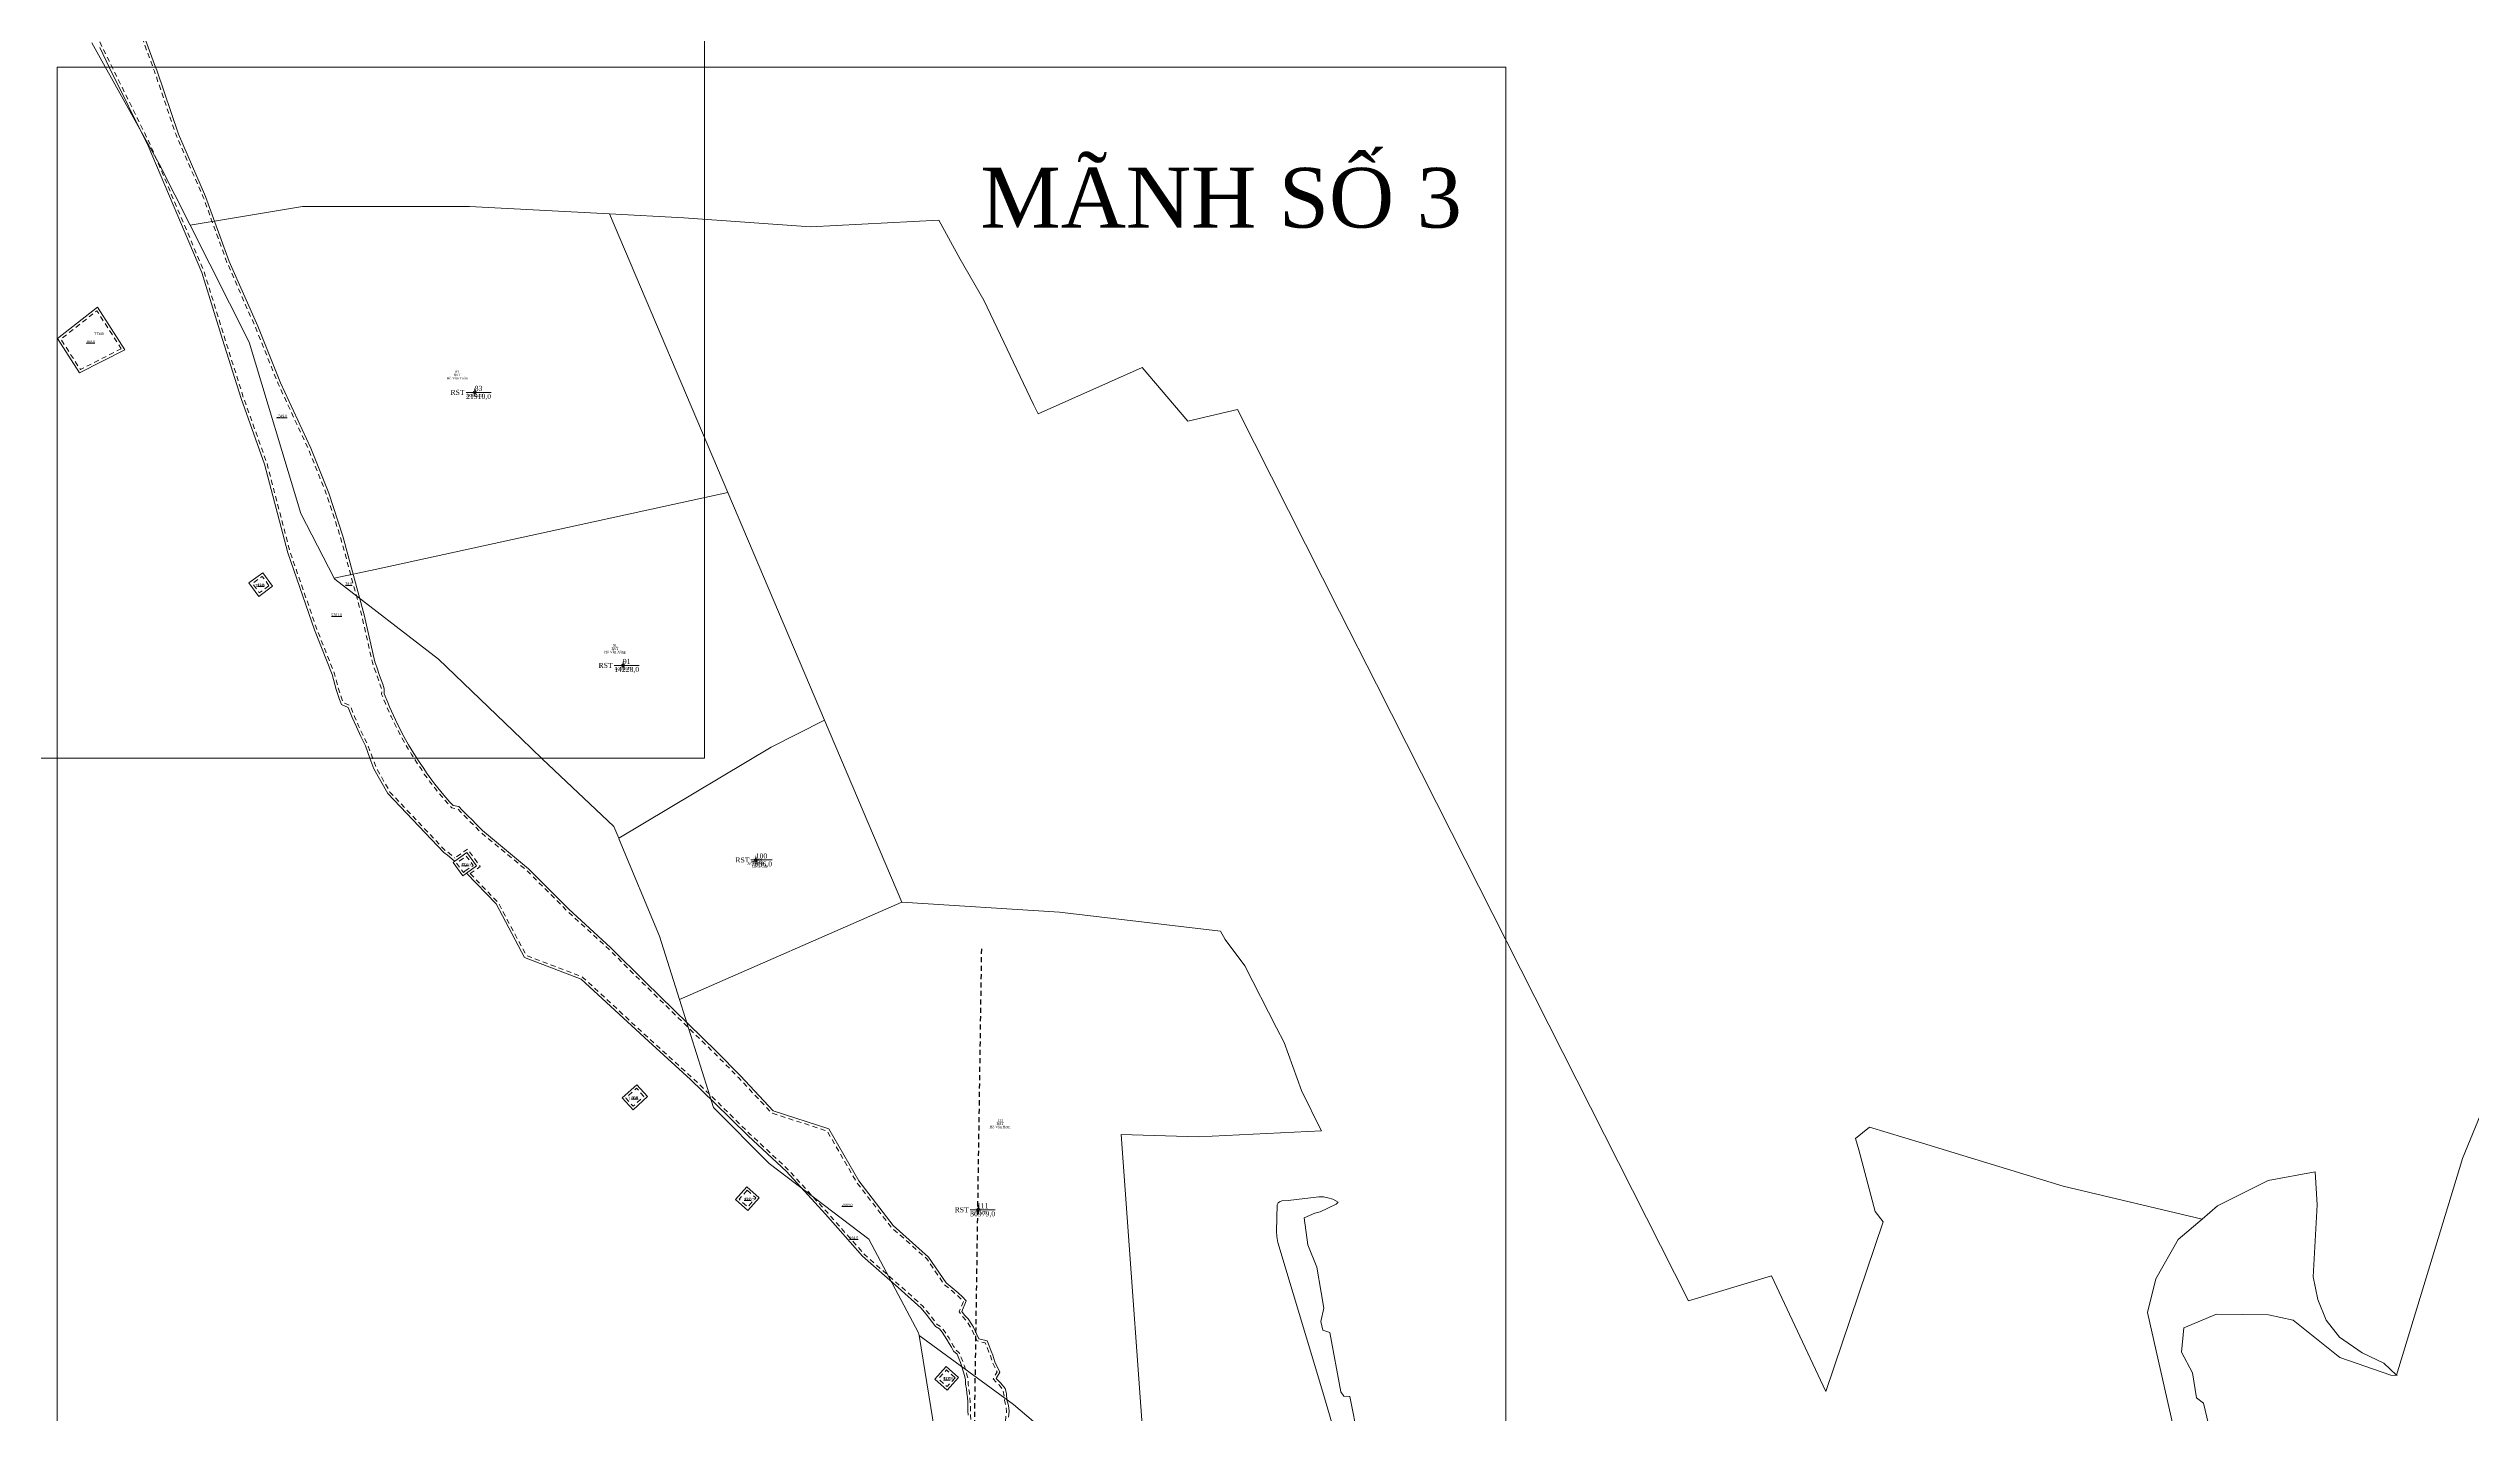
# Model space of a CAD drawing. Header units: metres. Extents: x 542180 to 550635, y 1840441 to 1846931.
# Drawn here: x 545649 to 546615, y 1842851 to 1843395 of the extents above; entities that cross this region are included whole.
import ezdxf
from ezdxf.enums import TextEntityAlignment as Align

# ---------------------------------------------------------------- set-up
doc = ezdxf.new("R2010")
doc.units = ezdxf.units.M
doc.header["$MEASUREMENT"] = 0
doc.linetypes.add('DGN Style 2', pattern=[3.355162, 2.013097, -1.342065])
for name, color, linetype, lineweight in [('Level 10', 7, 'Continuous', 0), ('Level 11', 7, 'Continuous', 0), ('Level 13', 7, 'Continuous', 0), ('Level 15', 7, 'Continuous', 0), ('Level 19', 7, 'Continuous', 0), ('Level 2', 7, 'Continuous', 0), ('Level 28', 7, 'Continuous', 0), ('Level 30', 7, 'Continuous', 0), ('Level 34', 7, 'Continuous', 0), ('Level 4', 7, 'Continuous', 0), ('Level 5', 7, 'Continuous', 0), ('Level 6', 7, 'Continuous', 0), ('Level 62', 7, 'Continuous', 0)]:
    doc.layers.add(name, color=color, linetype=linetype, lineweight=lineweight)
doc.styles.add('Style-Times New Roman', font='times.ttf')

# ---------------------------------------------------------------- blocks, each defined once
blk = doc.blocks.new('CENTRD')
at = {"layer": 'Level 11', "linetype": 'Continuous', "lineweight": 0}
h = blk.add_hatch(color=1, dxfattribs=at)
edge = h.paths.add_edge_path()
edge.add_arc((0, 0), 1.5, 0, 360)
at = {"layer": 'Level 11', "color": 1, "linetype": 'Continuous', "lineweight": 0}
for p, q in [((-6.25, 0), (-12.5, 0)), ((0, 6.25), (-6.25, 0)), ((-6.25, 0), (0, -6.25)), ((0, 12.5), (0, 6.25)), ((6.25, 0), (0, 6.25)), ((0, -6.25), (6.25, 0)), ((12.5, 0), (6.25, 0)), ((0, -6.25), (0, -12.5))]:
    blk.add_line(p, q, dxfattribs=at)
blk = doc.blocks.new('N_THUA_4')
at = {"layer": 'Level 13', "color": 1, "linetype": 'Continuous', "lineweight": 0}
blk.add_line((-3.509217, 0), (6.452783, 0), dxfattribs=at)
at = {"layer": 'Level 13', "color": 5, "linetype": 'Continuous', "lineweight": 0, "style": 'Style-Times New Roman'}
blk.add_text('83', height=2, dxfattribs=at).set_placement((1.471783, 1.6), align=Align.MIDDLE_CENTER)
at = {"layer": 'Level 2', "color": 3, "linetype": 'Continuous', "lineweight": 0, "style": 'Style-Times New Roman'}
blk.add_text('RST', height=2, dxfattribs=at).set_placement((-4.109217, 0), align=Align.MIDDLE_RIGHT)
at = {"layer": 'Level 4', "color": 1, "linetype": 'Continuous', "lineweight": 0, "style": 'Style-Times New Roman'}
blk.add_text('21910,0', height=2, dxfattribs=at).set_placement((1.471783, -1.6), align=Align.MIDDLE_CENTER)
blk = doc.blocks.new('N_THUA_5')
at = {"layer": 'Level 13', "color": 1, "linetype": 'Continuous', "lineweight": 0}
blk.add_line((-3.605457, 0), (6.356543, 0), dxfattribs=at)
at = {"layer": 'Level 13', "color": 5, "linetype": 'Continuous', "lineweight": 0, "style": 'Style-Times New Roman'}
blk.add_text('91', height=2, dxfattribs=at).set_placement((1.375543, 1.6), align=Align.MIDDLE_CENTER)
at = {"layer": 'Level 2', "color": 3, "linetype": 'Continuous', "lineweight": 0, "style": 'Style-Times New Roman'}
blk.add_text('RST', height=2, dxfattribs=at).set_placement((-4.205457, 0), align=Align.MIDDLE_RIGHT)
at = {"layer": 'Level 4', "color": 1, "linetype": 'Continuous', "lineweight": 0, "style": 'Style-Times New Roman'}
blk.add_text('14228,0', height=2, dxfattribs=at).set_placement((1.375543, -1.6), align=Align.MIDDLE_CENTER)
blk = doc.blocks.new('N_THUA_7')
at = {"layer": 'Level 13', "color": 1, "linetype": 'Continuous', "lineweight": 0}
blk.add_line((-1.959202, 0), (6.450798, 0), dxfattribs=at)
at = {"layer": 'Level 13', "color": 5, "linetype": 'Continuous', "lineweight": 0, "style": 'Style-Times New Roman'}
blk.add_text('100', height=2, dxfattribs=at).set_placement((2.245798, 1.6), align=Align.MIDDLE_CENTER)
at = {"layer": 'Level 2', "color": 3, "linetype": 'Continuous', "lineweight": 0, "style": 'Style-Times New Roman'}
blk.add_text('RST', height=2, dxfattribs=at).set_placement((-2.559202, 0), align=Align.MIDDLE_RIGHT)
at = {"layer": 'Level 4', "color": 1, "linetype": 'Continuous', "lineweight": 0, "style": 'Style-Times New Roman'}
blk.add_text('7036,0', height=2, dxfattribs=at).set_placement((2.245798, -1.6), align=Align.MIDDLE_CENTER)
blk = doc.blocks.new('N_THUA_9')
at = {"layer": 'Level 13', "color": 1, "linetype": 'Continuous', "lineweight": 0}
blk.add_line((-3.219869, 0), (6.742131, 0), dxfattribs=at)
at = {"layer": 'Level 13', "color": 5, "linetype": 'Continuous', "lineweight": 0, "style": 'Style-Times New Roman'}
blk.add_text('111', height=2, dxfattribs=at).set_placement((1.761131, 1.6), align=Align.MIDDLE_CENTER)
at = {"layer": 'Level 2', "color": 3, "linetype": 'Continuous', "lineweight": 0, "style": 'Style-Times New Roman'}
blk.add_text('RST', height=2, dxfattribs=at).set_placement((-3.819869, 0), align=Align.MIDDLE_RIGHT)
at = {"layer": 'Level 4', "color": 1, "linetype": 'Continuous', "lineweight": 0, "style": 'Style-Times New Roman'}
blk.add_text('30979,0', height=2, dxfattribs=at).set_placement((1.761131, -1.6), align=Align.MIDDLE_CENTER)

msp = doc.modelspace()

# ---------------------------------------------------------------- linework, layer by layer
at = {"layer": 'Level 10', "color": 7, "lineweight": 0}
for p, q in [((545872.72, 1843329.53), (545919.89, 1843218.43)), ((545919.89, 1843218.43), (545958.43, 1843127.64)), ((545958.43, 1843127.64), (545989.24, 1843055.08)), ((545900.6, 1843016.27), (545989.24, 1843055.08))]:
    msp.add_line(p, q, dxfattribs=at)
at = {"layer": 'Level 10', "color": 7, "lineweight": 0, "flags": 128}
for points in [[(545666.28, 1843397.66), (545693.29, 1843349.18), (545705.53, 1843324.95)], [(545705.53, 1843324.95), (545721.5535, 1843327.6468), (545750.27, 1843332.48), (545816.87, 1843332.48), (545872.72, 1843329.53)], [(545705.53, 1843324.95), (545729.03, 1843278.44), (545749.69, 1843210.09), (545762.98, 1843184.26)], [(545872.72, 1843329.53), (545902.36, 1843327.97), (545952.75, 1843324.37), (546003.93, 1843327.01), (546012.53, 1843311.5), (546021.89, 1843295.14), (546041.72, 1843253.56), (546043.5, 1843249.8), (546084.99, 1843268.21), (546103.19, 1843246.83), (546122.98, 1843251.58), (546163.72, 1843171.05), (546178.4016, 1843142.0257), (546208.3135, 1843082.8923), (546219.17, 1843061.43), (546302.76, 1842896.18), (546335.86, 1842906.13), (546357.54, 1842860.03), (546380.38, 1842927.7), (546377.25, 1842931.87), (546370.6611, 1842956.3575), (546369.42, 1842960.97), (546375.02, 1842965.45), (546396.1501, 1842959.0162), (546452.2, 1842941.95), (546507.56, 1842928.82)], [(545762.98, 1843184.26), (545779.2111, 1843187.7946), (545822.4737, 1843197.2158), (545919.89, 1843218.43)], [(545762.98, 1843184.26), (545763.19, 1843183.86), (545804.49, 1843152.07), (545837.59, 1843120.23), (545845.8, 1843112.33), (545874.38, 1843085.31), (545876.33, 1843080.63)], [(545876.33, 1843080.63), (545937.18, 1843116.96), (545958.43, 1843127.64)], [(545876.33, 1843080.63), (545876.55, 1843080.11), (545892.65, 1843041.59), (545900.6, 1843016.27)], [(545989.24, 1843055.08), (546052, 1843051.09), (546116.2, 1843043.55), (546118.1, 1843040.3), (546125.98, 1843029.79), (546138.6, 1843005.08), (546141.6, 1842999.21), (546148.57, 1842980.11), (546156.36, 1842964.15), (546156.45, 1842964.02), (546107.47, 1842961.54), (546076.6, 1842962.54), (546087.66, 1842809.98)], [(546646.235, 1843037.7166), (546611.4222, 1842952.9507), (546611.04, 1842952.02), (546585.03, 1842866.61)], [(545900.6, 1843016.27), (545914.1, 1842973.24), (545936.34, 1842950.98), (545976.06, 1842920.78), (545995.91, 1842883.43), (545996.08, 1842882.37)], [(546507.56, 1842928.82), (546513.73, 1842934.11), (546533.86, 1842944.18), (546552.67, 1842947.6), (546553.46, 1842934.45), (546551.81, 1842905.77), (546553.71, 1842896.81), (546556.97, 1842888.48), (546562.36, 1842881.71), (546571.31, 1842875.5), (546580.04, 1842871.37), (546585.03, 1842866.61)], [(546177.34, 1842790.63), (546157.05, 1842859.79), (546139.12, 1842919.46), (546138.68, 1842921.91), (546138.51, 1842924), (546138.85, 1842934.46), (546139.23, 1842935.26), (546139.71, 1842935.74), (546140.71, 1842936.08), (546143.25, 1842936.27), (546155.42, 1842937.71), (546157.37, 1842937.63), (546159, 1842937.33), (546161, 1842936.75), (546163.1154, 1842935.5101), (546162.31, 1842934.77), (546155.99, 1842931.74), (546153.85, 1842931.14), (546149.66, 1842929.25), (546151.06, 1842918.59), (546154.63, 1842909.68), (546156.39, 1842899.51), (546157.48, 1842893.31), (546156.28, 1842887.91), (546157.07, 1842884.51), (546159.81, 1842883.61), (546164.21, 1842860), (546165.44, 1842858.17), (546167.78, 1842858.13), (546171.11, 1842841.3)], [(546411.9, 1842771.71), (546412.26, 1842771.96), (546434.32, 1842782.31), (546456.38, 1842792.31), (546468.79, 1842802.66), (546479.13, 1842811.62), (546486.37, 1842817.5), (546490.16, 1842824.05), (546492.23, 1842838.54), (546494.23, 1842843.91), (546494.29, 1842844.06), (546496.19, 1842845.71), (546485.76, 1842891.58), (546489.12, 1842905.01), (546498.07, 1842920.68), (546507.56, 1842928.82)], [(546510.08, 1842847.01), (546508.07, 1842855.45), (546505.27, 1842857.58), (546503.7, 1842867.46), (546499.38, 1842875.72), (546500.29, 1842885.46), (546513.26, 1842890.9), (546533.96, 1842890.6), (546543.83, 1842888.47), (546562.47, 1842873.64), (546582.81, 1842866.64), (546585.251, 1842866.3983), (546585.03, 1842866.61)], [(545891.55, 1842528.63), (545911.5, 1842530.5), (545983.24, 1842564.83), (546006.65, 1842582.31), (546002.26, 1842605.24), (545994.32, 1842633.06), (545991.94, 1842664.06), (545999.09, 1842701.41), (546003.06, 1842748.31), (546003.06, 1842839.71), (545996.08, 1842882.37)], [(545996.08, 1842882.37), (546033.77, 1842854.94), (546073.6, 1842821.06), (546087.66, 1842809.98)]]:
    msp.add_lwpolyline(points, dxfattribs=at)
at = {"layer": 'Level 30', "color": 5, "linetype": 'Continuous', "lineweight": 0, "flags": 128}
for points in [[(545686.4162, 1843402.5227), (545691.7223, 1843388.0252)], [(545669.4345, 1843395.8378), (545673.2826, 1843388.0252)], [(545673.2826, 1843388.0252), (545688.7642, 1843356.5937), (545710.1188, 1843306.1982), (545718.4338, 1843279.4022), (545725.8026, 1843255.982), (545735.1543, 1843229.7849), (545744.3882, 1843194.4497), (545755.0451, 1843163.671), (545762.1078, 1843145.87), (545763.1294, 1843141.8993), (545763.6997, 1843139.8629), (545765.0666, 1843135.8621), (545765.7899, 1843133.8758), (545768.5466, 1843132.6759), (545770.1034, 1843128.807), (545771.7628, 1843124.981), (545773.5236, 1843121.2005), (545775.3846, 1843117.4684), (545777.1911, 1843112.5576)], [(545691.7223, 1843388.0252), (545692.1899, 1843386.7476), (545700.8234, 1843361.3408), (545711.6793, 1843336.5099), (545721.1184, 1843310.5282), (545732.4302, 1843284.7335), (545741.5042, 1843262.163), (545753.5674, 1843236.1552), (545760.7325, 1843218.2251), (545766.3564, 1843201.0324), (545774.8842, 1843169.6156), (545779.1117, 1843150.9651), (545779.8614, 1843148.8045), (545781.0436, 1843145.5316), (545782.2532, 1843141.9913), (545782.8933, 1843140.2336), (545782.8476, 1843138.2101), (545784.2517, 1843134.7205), (545784.9886, 1843132.9901), (545786.5312, 1843129.5595), (545787.3366, 1843127.8599), (545789.0152, 1843124.4937), (545790.7388, 1843121.1492), (545792.5951, 1843117.8761), (545794.7331, 1843114.3403), (545795.8771, 1843112.5576)], [(545679.4796, 1843275.3851), (545661.4014, 1843266.1536), (545652.6483, 1843279.7853), (545668.5651, 1843292.3826), (545679.4796, 1843275.3851)], [(545738.3305, 1843181.0612), (545734.4396, 1843186.3922), (545728.9469, 1843182.3834), (545732.8379, 1843177.0523), (545738.3305, 1843181.0612)], [(545777.1911, 1843112.5576), (545778.7597, 1843108.2936), (545784.3334, 1843098.4258), (545806.5967, 1843074.9062), (545808.1332, 1843073.8747), (545810.8079, 1843071.6123), (545810.9944, 1843071.4196)], [(545795.8771, 1843112.5576), (545796.566, 1843111.4841), (545798.6779, 1843108.3699), (545799.6617, 1843106.7601), (545801.8985, 1843103.73), (545803.047, 1843102.2376), (545804.2152, 1843100.7607), (545806.6103, 1843097.8542), (545809.0821, 1843095.0125), (545810.3462, 1843093.6167), (545812.6712, 1843093.2205), (545813.9588, 1843091.8727), (545816.2493, 1843089.5646), (545817.8984, 1843087.9028), (545819.526, 1843086.2298), (545821.9974, 1843083.7469), (545840.4232, 1843068.4759), (545856.5136, 1843052.3301), (545873.1139, 1843037.1065), (545886.991, 1843023.3003), (545915.3257, 1842995.5612), (545924.8332, 1842985.889), (545937.8857, 1842971.9278), (545960.1272, 1842964.7474), (545972.0201, 1842944.024), (545985.7409, 1842926.211), (545999.8927, 1842913.6541), (546006.873, 1842903.3676), (546010.0388, 1842900.789), (546011.6987, 1842899.3601), (546013.3674, 1842897.8245), (546014.916, 1842896.1695), (546013.1732, 1842891.9726), (546014.2439, 1842890.5268), (546015.6503, 1842889.0495), (546017.1257, 1842886.7142), (546017.815, 1842885.6766), (546018.9403, 1842883.0141), (546019.9102, 1842881.1141), (546023.1991, 1842880.2526), (546024.0746, 1842878.2122), (546024.8816, 1842876.1437), (546025.4526, 1842874.5424), (546026.2866, 1842871.9319), (546028.2858, 1842867.834), (546026.8635, 1842865.2718), (546028.7186, 1842863.3495), (546030.3608, 1842861.2979), (546030.7668, 1842859.8675), (546030.9081, 1842859.0567), (546031.1119, 1842856.7733), (546031.7262, 1842854.4937), (546031.9708, 1842852.1808), (546031.6728, 1842849.8741)], [(545815.6301, 1843066.6321), (545819.6914, 1843069.5962), (545815.8007, 1843074.9269), (545810.9944, 1843071.4196)], [(545810.9944, 1843071.4196), (545810.3077, 1843070.9185), (545814.1987, 1843065.5874), (545815.6301, 1843066.6321)], [(545815.6301, 1843066.6321), (545827.4587, 1843054.4164), (545838.7621, 1843033.0793), (545861.4179, 1843024.4227), (545888.1596, 1842999.6908), (545905.026, 1842984.3917), (545914.5897, 1842975.1985), (545927.9915, 1842961.9901), (545943.2326, 1842947.7786), (545958.7884, 1842930.7341), (545973.5867, 1842914.0034), (545987.7997, 1842901.508), (545996.8871, 1842893.3378), (545999.4796, 1842890.1834), (546000.5205, 1842888.8352), (546001.5445, 1842887.4136), (546002.5886, 1842886.0234), (546004.21, 1842885.0834), (546005.257, 1842883.6731), (546006.2564, 1842882.2288), (546007.2044, 1842880.7564), (546008.1081, 1842879.2442), (546008.9584, 1842877.7073), (546009.7569, 1842876.1429), (546011.2461, 1842874.8864), (546011.9494, 1842873.2473), (546012.5976, 1842871.5857), (546013.1901, 1842869.9034), (546013.7262, 1842868.2023), (546014.2054, 1842866.4843), (546014.627, 1842864.7513), (546014.6316, 1842862.9366), (546014.9347, 1842861.1914), (546015.1795, 1842859.437), (546015.3657, 1842857.6754), (546015.4931, 1842855.9086), (546015.5615, 1842854.1385), (546015.5709, 1842852.3672), (546015.633, 1842850.5915)], [(545887.8396, 1842977.6061), (545883.5529, 1842982.3584), (545877.761, 1842977.134), (545882.0477, 1842972.3817), (545887.8396, 1842977.6061)], [(545932.3643, 1842937.2853), (545927.4592, 1842941.7011), (545922.9095, 1842936.6473), (545927.8147, 1842932.2315), (545932.3643, 1842937.2853)], [(546011.8507, 1842865.6549), (546006.9455, 1842870.0707), (546002.3959, 1842865.0169), (546007.3011, 1842860.6011), (546011.8507, 1842865.6549)]]:
    msp.add_lwpolyline(points, dxfattribs=at)
at = {"layer": 'Level 34', "color": 2, "linetype": 'DGN Style 2', "lineweight": 30}
msp.add_line((546013.47, 1842527.94), (546021.06, 1843036.68), dxfattribs=at)
at = {"layer": 'Level 6', "color": 2, "linetype": 'DGN Style 2', "lineweight": 0, "flags": 128}
for points in [[(545618.642674, 1843477.265425), (545621.848941, 1843475.498881), (545623.703796, 1843474.394831), (545625.52084, 1843473.229524), (545627.034637, 1843472.185962), (545627.843, 1843469.728025), (545629.633713, 1843468.137447), (545631.162772, 1843466.685025), (545631.904936, 1843465.943647), (545635.516133, 1843462.248905), (545647.556328, 1843456.087542), (545649.8765, 1843455.490224), (545651.175449, 1843455.22229), (545652.181733, 1843454.964646), (545654.628525, 1843454.436126), (545656.854513, 1843453.805612), (545658.637114, 1843452.76696), (545660.257988, 1843451.451467), (545661.767698, 1843449.952763), (545663.22285, 1843448.349373), (545664.65151, 1843446.701384), (545665.382218, 1843445.822855), (545665.980522, 1843445.047698), (545667.166196, 1843443.269623), (545668.219698, 1843441.384036), (545669.188384, 1843439.417907), (545670.118045, 1843437.372752), (545671.296666, 1843435.136906), (545672.621998, 1843434.41344), (545667.12576, 1843428.318714), (545668.667022, 1843425.961095), (545670.095971, 1843423.69719), (545675.063025, 1843424.285034), (545675.803436, 1843423.024328), (545677.857877, 1843419.325718), (545678.836683, 1843417.459338), (545679.78729, 1843415.574004), (545680.740477, 1843413.606066), (545681.921377, 1843411.823599), (545682.746508, 1843409.970978), (545683.514119, 1843408.028002), (545684.372529, 1843405.533676), (545685.471463, 1843402.194457), (545691.246819, 1843386.414832), (545699.890188, 1843360.978991), (545710.75028, 1843336.138501), (545720.189572, 1843310.156273), (545731.50816, 1843284.346094), (545740.586082, 1843261.765839), (545752.648844, 1843235.758984), (545759.792015, 1843217.88376), (545765.398014, 1843200.745783), (545773.9136, 1843169.373981), (545778.148731, 1843150.689814), (545778.918729, 1843148.470717), (545780.100121, 1843145.200054), (545781.310144, 1843141.658516), (545781.889308, 1843140.068144), (545781.843218, 1843138.027351), (545783.327725, 1843134.337917), (545784.072466, 1843132.589103), (545785.623255, 1843129.140291), (545786.437222, 1843127.422614), (545788.123257, 1843124.041503), (545789.859073, 1843120.673298), (545791.732146, 1843117.370624), (545793.884281, 1843113.811447), (545795.731242, 1843110.933337), (545797.836973, 1843107.828233), (545798.831212, 1843106.201352), (545801.099904, 1843103.128049), (545802.258564, 1843101.622448), (545803.437102, 1843100.132478), (545805.847045, 1843097.207965), (545808.334167, 1843094.34865), (545809.837202, 1843092.689022), (545812.176834, 1843092.290329), (545813.242295, 1843091.175053), (545817.185095, 1843087.201929), (545818.813221, 1843085.528388), (545821.322426, 1843083.007507), (545839.748459, 1843067.736314), (545855.821147, 1843051.608287), (545872.423025, 1843036.38324), (545886.288564, 1843022.588542), (545914.61928, 1842994.853342), (545924.111271, 1842985.19692), (545937.332059, 1842971.055716), (545959.452226, 1842963.914487), (545971.186513, 1842943.467468), (545985.006418, 1842925.525806), (545999.135454, 1842912.989104), (546006.127828, 1842902.684812), (546009.396712, 1842900.022248), (546011.03374, 1842898.613037), (546012.662747, 1842897.113964), (546013.745077, 1842895.95727), (546012.032361, 1842891.832815), (546013.477035, 1842889.882026), (546014.857766, 1842888.431689), (546016.286409, 1842886.170397), (546016.930299, 1842885.201152), (546018.033234, 1842882.591568), (546019.223289, 1842880.260293), (546022.472865, 1842879.409094), (546023.14905, 1842877.833208), (546023.944637, 1842875.793961), (546024.505099, 1842874.222213), (546025.356082, 1842871.558556), (546027.158602, 1842867.863804), (546025.629937, 1842865.109992), (546027.966855, 1842862.688421), (546029.45393, 1842860.830618), (546029.790586, 1842859.64453), (546029.915774, 1842858.92618), (546030.123623, 1842856.597422), (546030.740064, 1842854.309875), (546030.963993, 1842852.192436), (546030.67973, 1842849.992067), (546030.42911, 1842847.680449), (546030.185551, 1842845.259737), (546030.377028, 1842843.936271), (546030.540868, 1842843.030368), (546030.353553, 1842841.352298), (546029.525566, 1842839.591494), (546026.814291, 1842833.502405), (546022.459158, 1842827.651417), (546022.927781, 1842825.273825), (546022.597267, 1842819.902482), (546022.574569, 1842819.427593), (546022.538854, 1842817.608592), (546022.584557, 1842815.784169), (546022.992678, 1842810.454565), (546023.293095, 1842808.115414), (546026.22437, 1842806.866035), (546026.471642, 1842805.742389), (546026.907212, 1842804.111747), (546027.414892, 1842802.501919), (546027.993631, 1842800.916371), (546028.642101, 1842799.358152), (546029.357683, 1842797.833523), (546030.261604, 1842796.110841), (546031.94062, 1842795.084378), (546032.890067, 1842793.998697), (546035.476699, 1842790.772401), (546033.603867, 1842786.705793), (546035.257102, 1842784.895068), (546036.502488, 1842783.587397), (546037.796674, 1842782.278258), (546039.20443, 1842781.036556), (546040.703062, 1842779.924186), (546042.253401, 1842778.879922), (546042.671749, 1842778.646598), (546043.937043, 1842777.892802), (546045.588153, 1842776.849625), (546047.115553, 1842775.724947), (546048.741431, 1842774.065641), (546058.040052, 1842772.510371), (546061.578712, 1842770.708803), (546063.402661, 1842769.685493), (546065.172642, 1842768.548519), (546068.22662, 1842766.525762), (546067.74857, 1842762.340475), (546069.861619, 1842760.730833), (546071.579871, 1842759.527895), (546076.629756, 1842756.057959), (546076.68123, 1842756.013891), (546078.317682, 1842754.771364), (546081.21009, 1842751.840197), (546082.751445, 1842750.362878), (546084.388488, 1842748.975613), (546087.673318, 1842746.260703), (546090.912863, 1842743.475203), (546092.396249, 1842742.034679), (546093.688779, 1842740.447452), (546094.890935, 1842738.757072), (546095.991913, 1842737.002762), (546097.979414, 1842733.268461), (546099.702373, 1842729.928082), (546099.939441, 1842729.470007), (546101.013168, 1842727.589052), (546102.118206, 1842725.789504), (546103.029978, 1842723.965194), (546103.742045, 1842722.089491), (546104.157665, 1842720.091047), (546104.433269, 1842717.595754), (546106.088684, 1842716.002053), (546106.172839, 1842711.850077), (546107.275103, 1842707.694641), (546107.797791, 1842705.15469), (546108.0861, 1842703.637057), (546108.721675, 1842701.488593), (546114.758017, 1842693.71733), (546125.471855, 1842683.714344), (546126.897743, 1842678.286038), (546127.828465, 1842676.412644), (546129.449651, 1842671.894293), (546129.78069, 1842671.13549), (546130.351749, 1842669.935566), (546130.969668, 1842668.763501), (546131.599403, 1842667.679224), (546132.362919, 1842666.060612), (546129.509618, 1842663.008962), (546130.607274, 1842661.130439), (546131.388619, 1842659.908135), (546132.218302, 1842658.718011), (546133.093823, 1842657.56342), (546133.6165, 1842656.924065), (546133.6165, 1842656.901258), (546134.981839, 1842655.361152), (546135.99175, 1842654.317162), (546137.041186, 1842653.315648), (546138.130022, 1842652.356797), (546138.676946, 1842651.912706), (546136.644029, 1842646.629227), (546138.626033, 1842645.267524), (546139.933669, 1842644.32742), (546141.258614, 1842643.333183), (546142.654439, 1842642.371658), (546144.088556, 1842641.467355), (546144.46853, 1842641.241025), (546151.150781, 1842637.488569), (546169.144536, 1842632.2067), (546182.2588, 1842621.612125), (546192.330935, 1842617.290382), (546196.549249, 1842615.928186), (546200.444498, 1842615.293028), (546204.08339, 1842614.939118), (546206.484139, 1842614.326127), (546208.021707, 1842612.989858), (546210.85956, 1842611.737091), (546211.804315, 1842611.67664), (546213.290236, 1842610.668869), (546214.572263, 1842609.910339), (546215.53083, 1842609.15657), (546216.022909, 1842608.721981), (546216.990882, 1842607.570281), (546218.399889, 1842605.665197), (546219.916785, 1842603.79892), (546220.976929, 1842602.693591), (546221.196031, 1842602.220447), (546222.164338, 1842599.996411), (546223.164558, 1842597.92176), (546223.929894, 1842595.59939), (546225.120491, 1842593.669323), (546225.880231, 1842591.558055), (546226.404239, 1842590.43712), (546226.973406, 1842589.561872), (546227.922464, 1842587.920591), (546228.633001, 1842586.076579), (546231.85677, 1842578.697031), (546237.23877, 1842568.867792), (546237.513995, 1842567.383828), (546237.557756, 1842566.901719), (546238.11192, 1842564.568923), (546239.249323, 1842562.686402), (546240.422967, 1842560.501621), (546243.449313, 1842559.718737), (546244.168675, 1842558.240848), (546245.047683, 1842556.339105), (546245.888565, 1842554.420102), (546246.690904, 1842552.484781), (546247.454312, 1842550.533816), (546248.179147, 1842548.566392), (546249.565051, 1842544.600113), (546250.167125, 1842542.604365), (546250.732234, 1842540.585822), (546251.256929, 1842538.556382), (546251.740909, 1842536.51675), (546252.127318, 1842534.730007), (546251.348749, 1842532.452877), (546251.751304, 1842530.149221), (546252.067056, 1842528.101391), (546252.341802, 1842526.047727), (546252.575349, 1842523.98899), (546252.767791, 1842521.926003), (546252.899261, 1842520.127324), (546251.821067, 1842518.005822), (546251.900765, 1842515.590555), (546252.358678, 1842513.500723), (546252.628808, 1842510.150369), (546252.652042, 1842508.830296), (546252.637857, 1842506.678653), (546252.811487, 1842502.669034), (546252.925979, 1842494.03286), (546252.838729, 1842466.566417), (546252.27709, 1842435.805961), (546250.507977, 1842408.486542), (546248.113013, 1842390.910025), (546247.858459, 1842381.400931), (546248.467707, 1842374.840128), (546247.874797, 1842373.356714), (546247.011228, 1842370.986382), (546247.003351, 1842370.077239), (546247.016598, 1842368.913852), (546247.111878, 1842367.093996), (546247.311182, 1842365.154602), (546248.041976, 1842363.436955), (546248.319712, 1842361.810362), (546248.701719, 1842360.05948), (546249.171405, 1842358.327834), (546249.726882, 1842356.6218), (546250.363626, 1842354.954582), (546251.048655, 1842353.314808), (546251.791687, 1842351.687239), (546252.618311, 1842350.086837), (546253.521372, 1842348.534363), (546253.765231, 1842348.14379), (546257.831389, 1842341.785836), (546261.85196, 1842336.427292), (546263.115146, 1842334.842092), (546264.386821, 1842333.18724), (546265.562418, 1842331.491255), (546266.717446, 1842329.575393), (546268.368815, 1842328.095028), (546269.299167, 1842326.380507), (546270.264428, 1842324.501433), (546271.186809, 1842322.601273), (546272.112858, 1842320.574872), (546272.901431, 1842318.740308), (546273.692869, 1842316.781306), (546274.439662, 1842314.805194), (546275.068147, 1842313.020838), (546274.797424, 1842310.720336), (546275.447084, 1842308.569409), (546275.747739, 1842306.515844), (546276.492091, 1842304.434184), (546276.689335, 1842303.855648), (546277.17523, 1842302.534214), (546277.841225, 1842300.872965), (546278.529112, 1842299.204387), (546279.074068, 1842297.654938), (546279.160271, 1842295.69252), (546279.962614, 1842293.820275), (546280.756569, 1842292.125968), (546281.607586, 1842290.457163), (546282.751268, 1842288.408507), (546283.47187, 1842287.213095), (546284.514598, 1842285.591785), (546285.757204, 1842284.180681), (546286.832237, 1842282.731368), (546287.867182, 1842281.424428), (546289.322903, 1842279.70696), (546291.10883, 1842278.828607), (546292.259691, 1842277.645405), (546293.585909, 1842276.369905), (546294.953798, 1842275.139304), (546296.36203, 1842273.955032), (546297.808929, 1842272.818351), (546299.123371, 1842271.854733), (546300.191557, 1842270.135135), (546301.945983, 1842269.020764), (546303.507445, 1842268.100396), (546305.007253, 1842267.057214), (546306.592733, 1842266.032065), (546308.448779, 1842264.919131), (546310.283708, 1842264.695698), (546311.734568, 1842264.553885), (546318.69446, 1842263.664649), (546324.667888, 1842264.818382), (546328.772607, 1842266.621125), (546330.78755, 1842267.879848), (546331.991024, 1842268.780327), (546333.476382, 1842269.506389), (546334.806927, 1842271.421024), (546336.061112, 1842273.065154), (546337.330746, 1842274.70511), (546338.649667, 1842276.29753), (546340.005933, 1842277.869959), (546340.735735, 1842278.690318), (546341.388441, 1842279.40948), (546342.806694, 1842280.926607), (546344.240921, 1842282.400709), (546345.766992, 1842283.806244), (546347.283301, 1842285.244749), (546348.817162, 1842286.642748), (546349.550701, 1842287.291754), (546350.372856, 1842288.004677), (546351.96126, 1842289.340031), (546353.56896, 1842290.637722), (546355.224062, 1842291.885165), (546356.89263, 1842293.12499), (546358.581518, 1842294.328464), (546359.716823, 1842295.109203), (546360.288632, 1842295.49408), (546362.025776, 1842296.629856), (546363.789499, 1842297.733376), (546365.550315, 1842298.826928), (546367.331048, 1842299.844392), (546369.153288, 1842300.774082), (546371.032152, 1842301.623205), (546372.88324, 1842302.423939), (546374.759596, 1842303.232783), (546380.03607, 1842306.035509), (546386.121136, 1842309.027268), (546389.069338, 1842310.719852), (546389.639834, 1842311.043104), (546391.448394, 1842312.036546), (546393.290819, 1842312.929511), (546395.184545, 1842313.747411), (546397.07598, 1842314.519943), (546399.05768, 1842315.143335), (546401.035177, 1842315.860149), (546402.996819, 1842316.527103), (546404.973975, 1842317.155445), (546405.895711, 1842317.433536), (546408.958972, 1842318.291431), (546410.965094, 1842318.798773), (546412.998686, 1842319.270051), (546415.013456, 1842319.760224), (546417.035098, 1842320.144302), (546419.065806, 1842320.488083), (546421.097153, 1842320.733901), (546423.15583, 1842320.884716), (546423.669309, 1842320.915887), (546427.199727, 1842321.112565), (546443.37482, 1842323.078337), (546461.725263, 1842325.19513), (546478.798713, 1842327.268113), (546482.773198, 1842328.125192), (546482.97152, 1842328.168001), (546484.856271, 1842328.529945), (546486.963976, 1842328.865583), (546489.010811, 1842329.047221), (546491.129126, 1842328.832901), (546493.320515, 1842328.758931), (546495.458276, 1842328.615363), (546497.589905, 1842328.400704), (546499.713256, 1842328.11505), (546501.825986, 1842327.758793), (546503.925617, 1842327.332328), (546506.009783, 1842326.83615), (546508.076329, 1842326.270747), (546510.122893, 1842325.636808), (546512.147182, 1842324.935033), (546514.146975, 1842324.166093), (546516.119989, 1842323.33108), (546518.0224, 1842322.45002), (546519.804837, 1842321.335347), (546521.579376, 1842320.140879), (546526.514424, 1842316.538098), (546550.373957, 1842300.49919), (546562.594205, 1842291.190093), (546574.412677, 1842282.039842), (546578.192397, 1842280.024544), (546579.776619, 1842279.235688), (546581.466172, 1842278.462813), (546583.064134, 1842277.662079), (546584.457659, 1842276.856059), (546585.735438, 1842275.281905), (546587.606373, 1842274.360361), (546589.422201, 1842273.53991), (546591.108473, 1842273.244141), (546591.553214, 1842272.821873), (546593.051976, 1842272.258425), (546594.577633, 1842271.617936), (546596.570962, 1842271.020871), (546598.538692, 1842271.140343), (546600.198938, 1842270.761462), (546602.026322, 1842270.407968), (546603.474468, 1842270.172402), (546605.71478, 1842269.884122), (546608.041991, 1842269.671605), (546609.984678, 1842271.745265), (546611.310962, 1842271.712891), (546613.101397, 1842271.728882), (546614.7086, 1842271.79427), (546615.20052, 1842271.822623), (546616.961279, 1842273.188266), (546618.729209, 1842274.422877), (546619.881154, 1842275.373095), (546620.950767, 1842275.354081), (546623.203799, 1842273.564329), (546625.332197, 1842274.406362), (546626.947824, 1842274.913407), (546628.606099, 1842275.44143), (546629.452665, 1842275.733858), (546630.399797, 1842276.104881), (546632.227878, 1842276.805874), (546634.02731, 1842277.338723), (546647.179397, 1842278.846131), (546666.702053, 1842286.254999), (546684.7853, 1842290.834963), (546686.719221, 1842291.469194)], [(545633.027374, 1843453.509848), (545638.411955, 1843446.375063), (545641.136942, 1843443.594374), (545642.417437, 1843442.241173), (545645.258191, 1843439.399233), (545645.684429, 1843437.210115), (545646.755232, 1843436.072186), (545648.010505, 1843434.694802), (545650.443538, 1843431.892683), (545651.631283, 1843430.456673), (545652.849062, 1843428.935322), (545653.72263, 1843427.263329), (545654.781182, 1843425.850517), (545655.869178, 1843424.34895), (545656.932955, 1843422.830147), (545657.972312, 1843421.294614), (545658.987077, 1843419.742508), (545660.06244, 1843418.038654), (545660.504258, 1843416.142796), (545661.359363, 1843414.686874), (545663.146813, 1843411.4688), (545664.005501, 1843409.831693), (545664.836025, 1843408.184567), (545665.644725, 1843406.514606), (545667.116884, 1843403.158147), (545667.879316, 1843401.514203), (545668.871283, 1843399.447029), (545670.337235, 1843396.268187), (545689.673851, 1843357.010045), (545711.059056, 1843306.54232), (545719.38829, 1843279.700449), (545726.750788, 1843256.300278), (545736.110771, 1843230.079976), (545745.34588, 1843194.740147), (545755.982798, 1843164.01916), (545763.060556, 1843146.180208), (545764.095214, 1843142.158753), (545764.655076, 1843140.159626), (545766.009661, 1843136.194869), (545766.582643, 1843134.621368), (545769.321366, 1843133.429293), (545771.026133, 1843129.19267), (545772.674925, 1843125.391129), (545774.424465, 1843121.634804), (545776.304093, 1843117.865347), (545779.670244, 1843108.714873), (545785.143854, 1843099.024275), (545807.246452, 1843075.674445), (545808.736645, 1843074.674033), (545811.062161, 1843072.706991)], [(545817.148086, 1843066.501978), (545821.08869, 1843069.377989), (545816.01895, 1843076.324107), (545811.062161, 1843072.706991)], [(545815.040573, 1843067.439848), (545818.29411, 1843069.814411), (545815.58245, 1843073.529693), (545811.705036, 1843070.700228)], [(545811.705036, 1843070.700227), (545814.416905, 1843066.984667), (545815.04057, 1843067.439847)], [(545817.148086, 1843066.501978), (545828.275885, 1843055.010013), (545839.469919, 1843033.879359), (545861.955155, 1843025.28793), (545888.835033, 1843000.428237), (545905.708573, 1842985.122661), (545915.287204, 1842975.915108), (545928.683593, 1842962.712041), (545943.944053, 1842948.482488), (545959.532279, 1842931.40246), (545974.294133, 1842914.712964), (545988.464146, 1842902.255357), (545997.61177, 1842894.031011), (546000.26183, 1842890.806576), (546001.322197, 1842889.433162), (546002.350086, 1842888.006162), (546003.266079, 1842886.786534), (546004.889982, 1842885.845084), (546006.069849, 1842884.255813), (546007.088193, 1842882.784136), (546008.054236, 1842881.283712), (546008.975045, 1842879.742883), (546009.841493, 1842878.176795), (546010.555901, 1842876.777145), (546012.071788, 1842875.498128), (546012.874957, 1842873.626277), (546013.535276, 1842871.93361), (546014.138848, 1842870.219874), (546014.68496, 1842868.487003), (546015.173115, 1842866.736898), (546015.626696, 1842864.872439), (546015.631382, 1842863.024051), (546015.922802, 1842861.346098), (546016.172208, 1842859.558689), (546016.361912, 1842857.763942), (546016.49171, 1842855.963882), (546016.561398, 1842854.160466), (546016.570807, 1842852.387333), (546016.632116, 1842850.634262), (546016.723073, 1842848.837828), (546016.753871, 1842847.012316), (546016.74608, 1842846.089), (546016.656755, 1842842.940468), (546016.102808, 1842840.991484), (546015.871799, 1842834.561189), (546015.066326, 1842828.308828), (546014.019202, 1842826.39501), (546012.986213, 1842821.153867), (546012.884811, 1842820.597411), (546012.540018, 1842818.349904), (546012.296008, 1842816.09164), (546012.153427, 1842813.833247), (546012.176768, 1842811.583159), (546012.365283, 1842809.325747), (546012.687788, 1842806.814353), (546011.848398, 1842804.323002), (546012.295655, 1842802.290724), (546012.898582, 1842800.033673), (546013.601309, 1842797.805574), (546014.402272, 1842795.610924), (546015.299992, 1842793.453963), (546016.292601, 1842791.339111), (546017.378246, 1842789.270469), (546018.554666, 1842787.252066), (546019.819689, 1842785.287851), (546021.170688, 1842783.381909), (546022.605001, 1842781.537792), (546024.464569, 1842779.354543), (546023.43031, 1842775.067457), (546024.826755, 1842773.695918), (546026.678156, 1842772.03257), (546028.631373, 1842770.512386), (546030.696481, 1842769.127796), (546032.827301, 1842767.832838), (546035.009756, 1842766.636233), (546036.901991, 1842765.69872), (546040.61366, 1842763.886109), (546042.124067, 1842762.608334), (546050.351142, 1842759.635118), (546052.119797, 1842758.481652), (546052.137156, 1842758.47008), (546055.096617, 1842756.46036), (546056.598887, 1842755.495356), (546058.100389, 1842754.487816), (546059.272447, 1842753.666943), (546061.693412, 1842753.893171), (546063.459712, 1842752.547738), (546064.900996, 1842751.403587), (546066.319008, 1842750.230841), (546067.713354, 1842749.029997), (546069.083444, 1842747.801445), (546070.428665, 1842746.545798), (546071.748517, 1842745.263453), (546073.042359, 1842743.955054), (546074.123039, 1842742.817745), (546076.172493, 1842742.184292), (546077.579618, 1842740.579329), (546078.778699, 1842739.15523), (546079.949074, 1842737.707374), (546081.090228, 1842736.236479), (546082.201773, 1842734.743031), (546083.283197, 1842733.227642), (546084.332077, 1842731.693871), (546085.36325, 1842730.143524), (546086.353856, 1842728.562868), (546087.31094, 1842726.965606), (546088.235198, 1842725.350654), (546088.924763, 1842724.094845), (546089.987186, 1842722.064777), (546090.81397, 1842720.395124), (546091.606777, 1842718.710449), (546092.365745, 1842717.010149), (546093.090434, 1842715.295015), (546093.674878, 1842713.830952), (546095.42685, 1842712.49011), (546096.150945, 1842710.442099), (546096.743638, 1842708.652496), (546097.295046, 1842706.868729), (546098.454883, 1842703.317755), (546099.060684, 1842701.382955), (546099.443318, 1842699.514469), (546103.767698, 1842691.418356), (546102.648564, 1842678.147647), (546104.030249, 1842672.422028), (546103.437834, 1842670.184633), (546104.249604, 1842665.678794), (546104.532778, 1842664.291762), (546105.082616, 1842661.979922), (546105.725171, 1842659.690854), (546106.453392, 1842657.446401), (546107.371553, 1842655.277712), (546108.103215, 1842653.758359), (546114.329545, 1842654.483175), (546115.752628, 1842652.047658), (546116.90908, 1842650.238565), (546118.136997, 1842648.477191), (546119.434333, 1842646.766357), (546120.799007, 1842645.10874), (546122.228952, 1842643.506998), (546123.721854, 1842641.963734), (546125.275103, 1842640.481363), (546126.886565, 1842639.062413), (546128.76623, 1842637.536119), (546129.73222, 1842635.193318), (546131.304732, 1842634.112865), (546133.174372, 1842633.011794), (546135.128638, 1842632.037637), (546137.129134, 1842631.138882), (546139.166015, 1842630.320168), (546139.6699, 1842630.132287), (546146.83537, 1842627.553666), (546162.930272, 1842617.607146), (546177.679097, 1842610.827071), (546187.748262, 1842606.858124), (546191.579364, 1842604.706767), (546192.880656, 1842603.924381), (546195.786992, 1842602.065392), (546197.0935, 1842601.31064), (546198.979865, 1842601.009367), (546200.621923, 1842599.908681), (546202.061685, 1842598.872504), (546203.466094, 1842597.788827), (546204.833688, 1842596.658898), (546206.16277, 1842595.484116), (546207.423185, 1842594.29285), (546208.77296, 1842593.129771), (546210.008278, 1842591.795686), (546211.172515, 1842590.451066), (546212.209185, 1842589.169795), (546213.619091, 1842588.066292), (546214.869621, 1842586.659035), (546216.026582, 1842585.265009), (546216.28713, 1842584.9344), (546216.300198, 1842584.9344), (546217.205669, 1842583.734733)]]:
    msp.add_lwpolyline(points, dxfattribs=at)
for points in [[(545678.041678, 1843275.77367), (545661.753402, 1843267.456181), (545653.979221, 1843279.563354), (545668.320099, 1843290.913396), (545678.041678, 1843275.77367)], [(545736.933225, 1843181.279395), (545734.221391, 1843184.994932), (545730.34419, 1843182.16519), (545733.056094, 1843178.449582), (545736.933225, 1843181.279395)], [(545886.427256, 1842977.678853), (545883.480147, 1842980.946062), (545879.173344, 1842977.061247), (545882.120453, 1842973.794038), (545886.427256, 1842977.678853)], [(545927.533334, 1842940.288833), (545930.952036, 1842937.211158), (545927.740551, 1842933.643766), (545924.321778, 1842936.721442), (545927.533334, 1842940.288833)], [(546010.43843, 1842865.580751), (546007.019649, 1842868.658434), (546003.80817, 1842865.091049), (546007.226951, 1842862.013366), (546010.43843, 1842865.580751)]]:
    msp.add_lwpolyline(points, close=True, dxfattribs=at)
at = {"layer": 'Level 62', "color": 7, "linetype": 'Continuous', "lineweight": 0}
for p, q in [((545673.2826, 1843388.0252), (545691.7223, 1843388.0252)), ((545691.7223, 1843388.0252), (545910.4978, 1843388.0252)), ((545652.4491, 1843112.5576), (545777.1911, 1843112.5576)), ((545777.1911, 1843112.5576), (545795.8771, 1843112.5576))]:
    msp.add_line(p, q, dxfattribs=at)
at = {"layer": 'Level 62', "color": 7, "linetype": 'Continuous', "lineweight": 0, "flags": 128}
for points in [[(545527.2714, 1843942.5576), (545910.4978, 1843942.5576), (545910.4978, 1843388.0252)], [(545332.9978, 1843633.3734), (545332.9978, 1843112.5576), (545652.4491, 1843112.5576)], [(545652.4491, 1843112.5576), (545652.4491, 1843388.0252), (545673.2826, 1843388.0252)], [(545795.8771, 1843112.5576), (545910.4978, 1843112.5576), (545910.4978, 1843388.0252)], [(545910.4978, 1843388.0252), (546229.9491, 1843388.0252), (546229.9491, 1842842.5369)], [(545652.4491, 1843112.5576), (545652.4491, 1842558.0252), (545918.9794, 1842558.0252)]]:
    msp.add_lwpolyline(points, dxfattribs=at)

# ---------------------------------------------------------------- block references
at = {"layer": 'Level 11', "color": 1, "linetype": 'Continuous', "lineweight": 0, "xscale": 0.1, "yscale": 0.1, "zscale": 0.1}
for p in [(545819.01, 1843258.37), (545878.13, 1843149.53), (545931.02, 1843071.96), (546019.69, 1842932.53)]:
    msp.add_blockref('CENTRD', p, dxfattribs=at)
at = {"layer": 'Level 2', "color": 3, "linetype": 'Continuous', "lineweight": 0}
for name, p in [('N_THUA_4', (545819.01, 1843258.37)), ('N_THUA_5', (545878.13, 1843149.53)), ('N_THUA_7', (545931.02, 1843071.96)), ('N_THUA_9', (546019.69, 1842932.53))]:
    msp.add_blockref(name, p, dxfattribs=at)

# ---------------------------------------------------------------- texts
at = {"layer": 'Level 15', "color": 1, "linetype": 'Continuous', "lineweight": 0, "char_height": 1, "attachment_point": 5, "line_spacing_factor": 0.790495, "style": 'Style-Times New Roman'}
for s, insert in [('83\\PRST\\PHồ Văn Tuấn', (545811.918742, 1843265.343343)), ('91\\PRST\\PHồ Văn Xăng', (545874.83307, 1843156.05014)), ('100\\PRST\\PHồ A Cất', (545932.453907, 1843070.731242)), ('111\\PRST\\PHồ Văn Hơm', (546028.366156, 1842966.834729))]:
    msp.add_mtext(s, dxfattribs=dict(at, insert=insert))
at = {"layer": 'Level 19', "color": 250, "linetype": 'Continuous', "lineweight": 0, "style": 'Style-Times New Roman'}
msp.add_text('MÃNH SỐ 3', height=23.82322, dxfattribs=at).set_placement((546116.499877, 1843324.052345), align=Align.CENTER)
at = {"layer": 'Level 19', "color": 2, "linetype": 'Continuous', "lineweight": 0, "char_height": 1, "attachment_point": 5, "line_spacing_factor": 0.790495, "style": 'Style-Times New Roman'}
for s, insert in [('1\\P83\\PAO842474', (545819.01, 1843258.37)), ('1\\P91\\PAO842479', (545878.13, 1843149.53)), ('1\\P100\\PAO842455', (545931.02, 1843071.96)), ('1\\P111\\PAO842458', (546019.69, 1842932.53))]:
    msp.add_mtext(s, dxfattribs=dict(at, insert=insert))
at = {"layer": 'Level 28', "color": 1, "lineweight": 0, "style": 'Style-Times New Roman'}
for s, p in [('TD40', (545667.281049, 1843281.19025)), ('TD39', (545731.441723, 1843180.837995)), ('TD42', (545813.709726, 1843069.356778)), ('TD38', (545880.188277, 1842976.57129)), ('TD37', (545926.561242, 1842935.999715)), ('TD36', (546005.739802, 1842864.758804))]:
    msp.add_text(s, height=1.069944, dxfattribs=at).set_placement(p)
at = {"layer": 'Level 5', "color": 5, "linetype": 'Continuous', "lineweight": 0, "style": 'Style-Times New Roman'}
for s, p in [('%%u368,0%%U', (545665.834917, 1843278.626541)), ('%%u1349,0%%U', (545742.086988, 1843248.963056)), ('%%u45,0%%U', (545733.638714, 1843181.722269)), ('%%u39,0%%U', (545768.771357, 1843182.110989)), ('%%u5781,0%%U', (545763.904322, 1843169.716593)), ('%%u45,0%%U', (545814.99959, 1843070.257225)), ('%%u50,0%%U', (545882.8003, 1842977.37005)), ('%%u45,0%%U', (545927.636917, 1842936.966299)), ('%%u2689,0%%U', (545967.438385, 1842934.486039)), ('%%u164,0%%U', (545970.097783, 1842921.407082)), ('%%u45,0%%U', (546007.1233, 1842865.3359))]:
    msp.add_text(s, height=1, dxfattribs=at).set_placement(p, align=Align.MIDDLE_CENTER)

doc.saveas('drawing.dxf')
